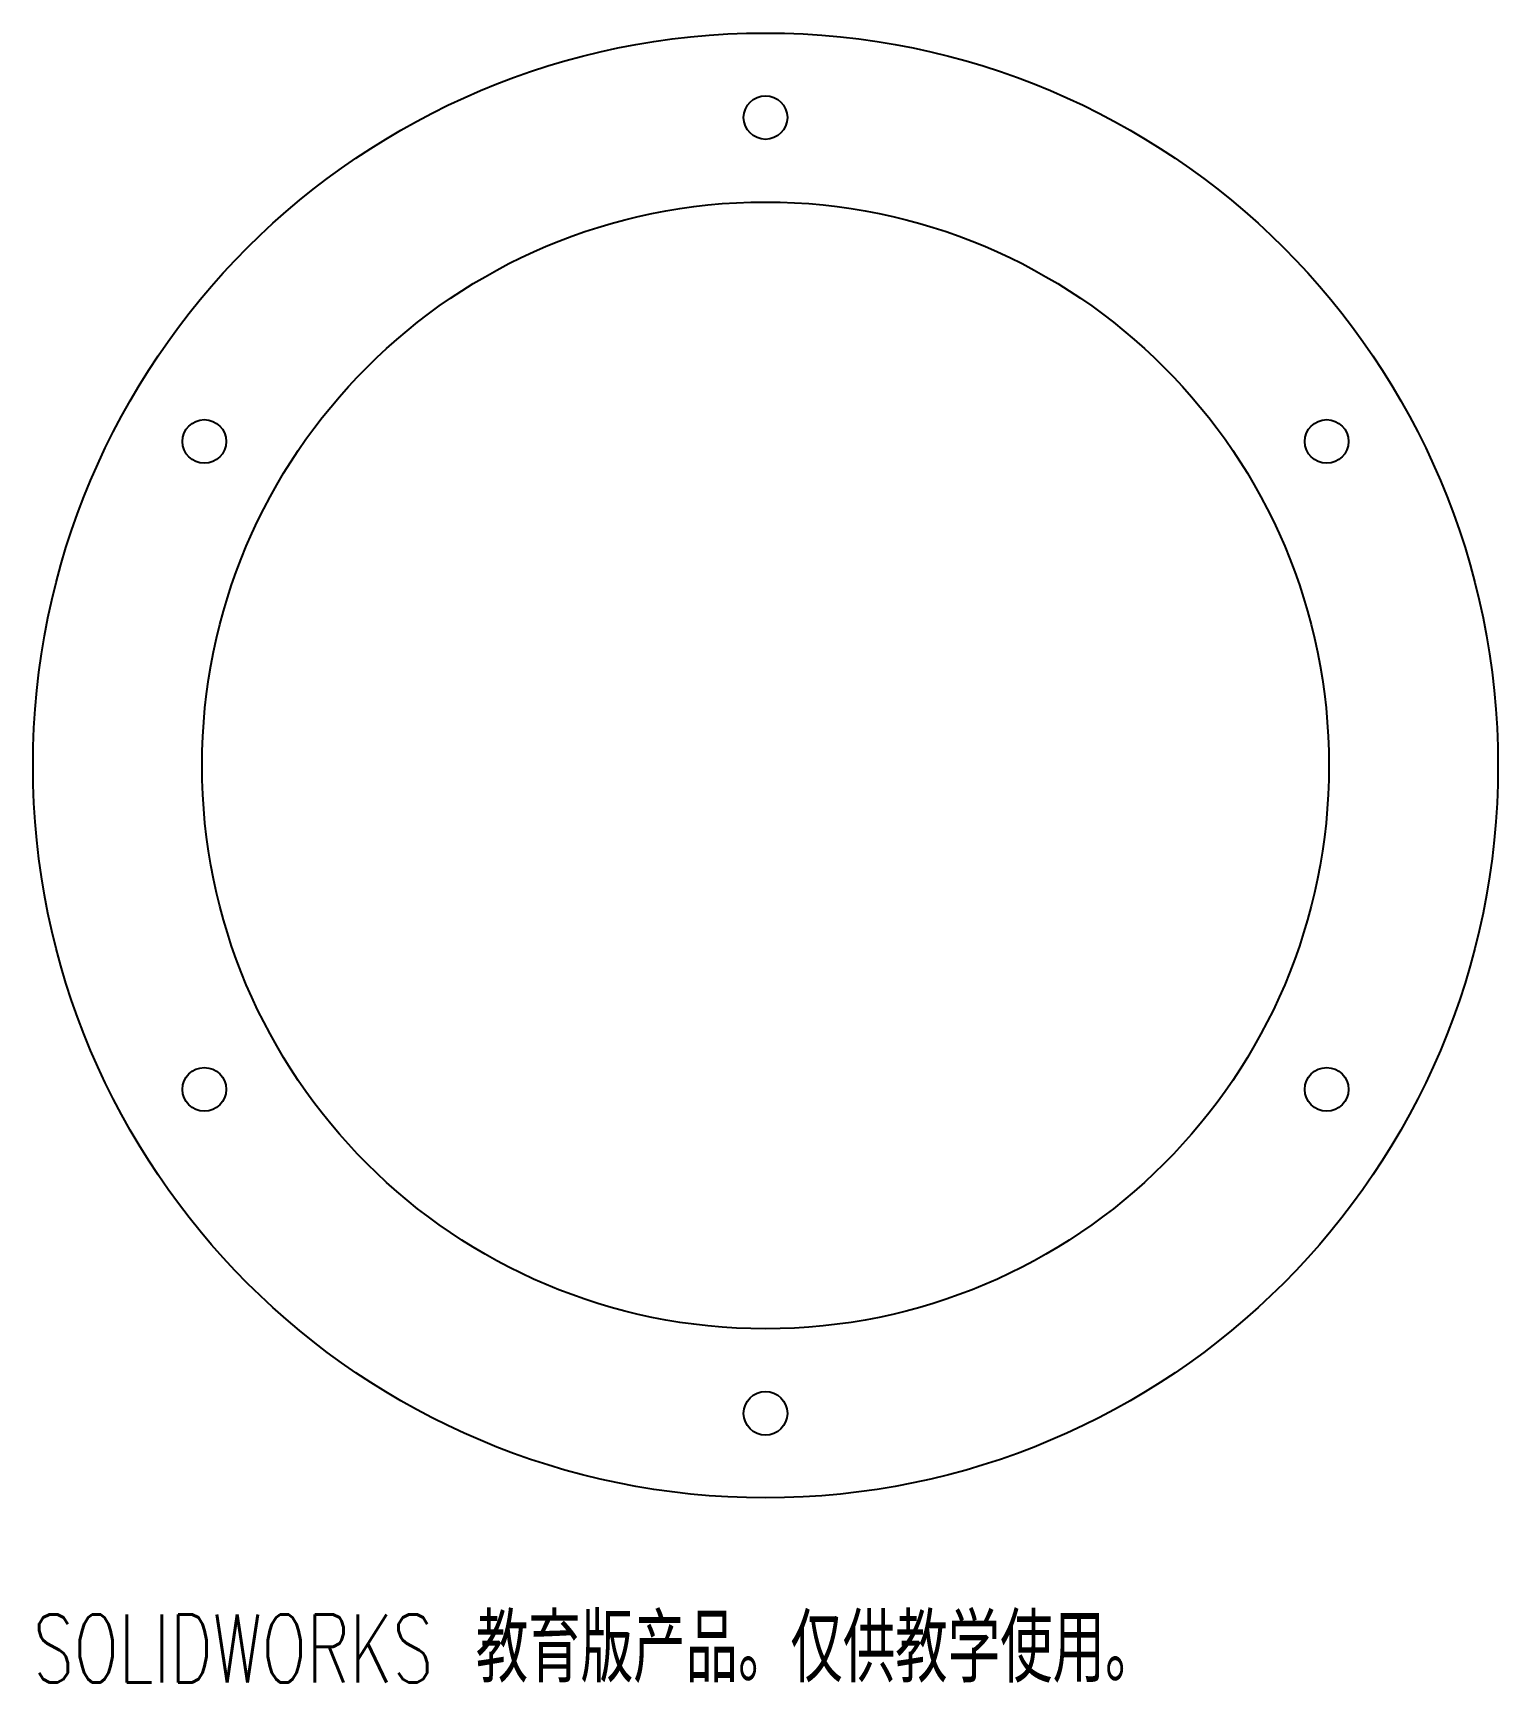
# Model space of a CAD drawing. Header units: millimetres. Extents: x -52 to 52, y -70 to 48.
import ezdxf

# ---------------------------------------------------------------- set-up
doc = ezdxf.new("R2010")
doc.units = ezdxf.units.MM
doc.styles.add('SLDTEXTSTYLE0', font='TXT', dxfattribs={"width": 0.7, "bigfont": 'bigfont'})

msp = doc.modelspace()

# ---------------------------------------------------------------- linework, layer by layer
at = {"color": 7, "linetype": 'Continuous', "lineweight": 25}
for centre, radius in [((0, -4.5), 52), ((0, 41.5), 1.55), ((0, -4.5), 40), ((-39.84, 18.5), 1.55), ((39.84, 18.5), 1.55), ((-39.84, -27.5), 1.55), ((39.84, -27.5), 1.55), ((0, -50.5), 1.55)]:
    msp.add_circle(centre, radius, dxfattribs=at)

# ---------------------------------------------------------------- texts
at = {"color": 7, "linetype": 'Continuous', "insert": (-52, -64.77), "char_height": 4.8336, "attachment_point": 1, "style": 'SLDTEXTSTYLE0'}
msp.add_mtext('SOLIDWORKS 教育版产品。仅供教学使用。', dxfattribs=at)

doc.saveas('drawing.dxf')
